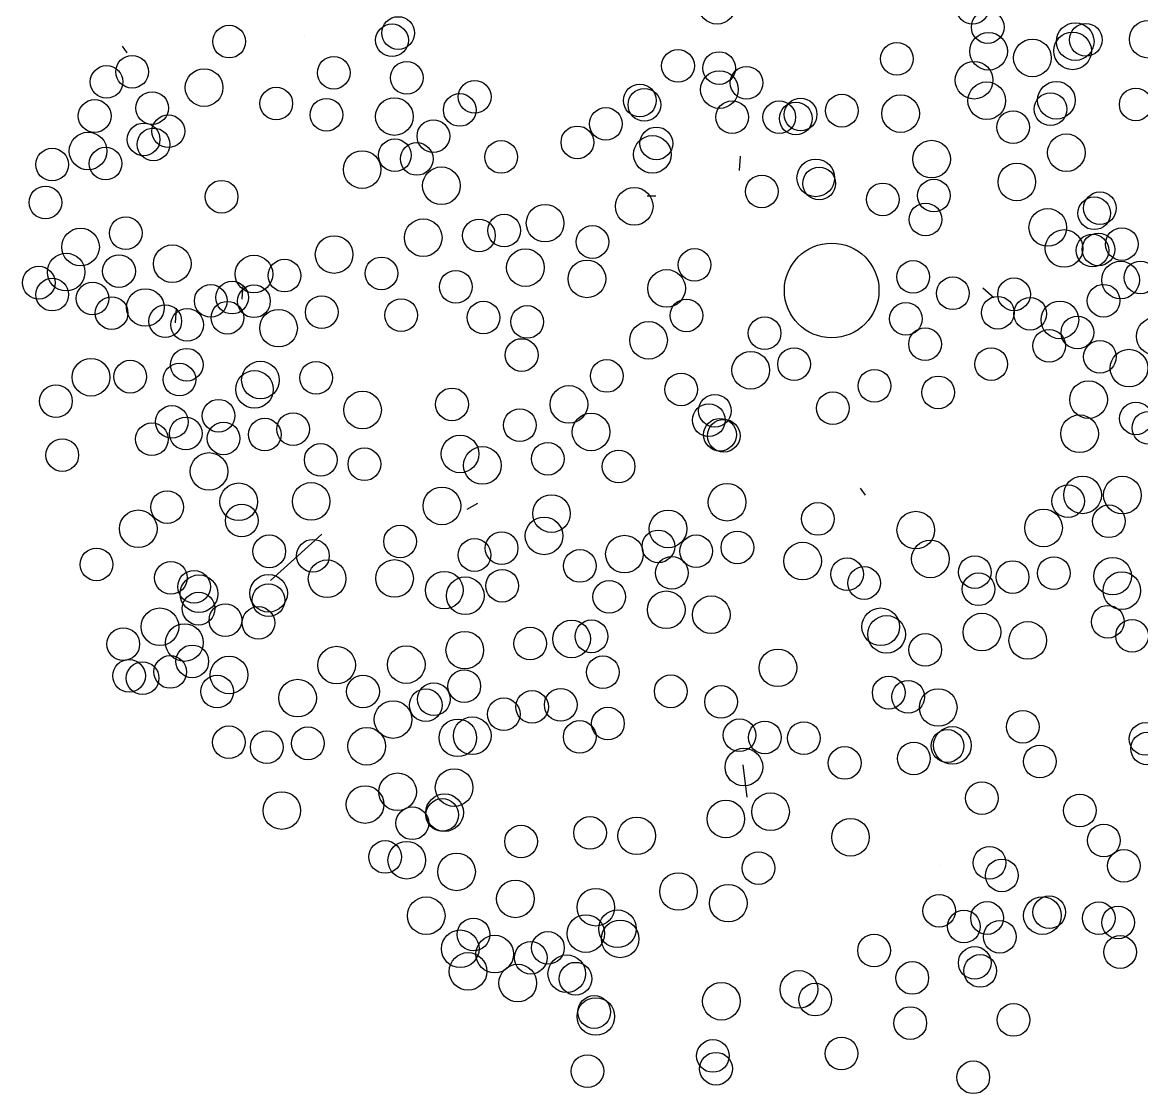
# Model space of a CAD drawing. Header units: millimetres. Extents: x 441061 to 442903, y 4515148 to 4515613.
# Drawn here: x 442315.9914 to 442316.2123, y 4515547.4732 to 4515547.6846 of the extents above; entities that cross this region are included whole.
import ezdxf

# ---------------------------------------------------------------- set-up
doc = ezdxf.new("R2010")
doc.units = ezdxf.units.MM
doc.linetypes.add('CONTINUA', pattern=[0])
doc.layers.add('01_piscinas', color=254, linetype='Continuous')

# ---------------------------------------------------------------- blocks, each defined once
blk = doc.blocks.new('A$C21391103')
at = {"layer": '01_piscinas'}
for p, q in [((161.8541, 96.3981), (161.8541, 96.3981)), ((161.5737, 96.3714), (161.5659, 96.3822)), ((162.5404, 96.1856), (162.542, 96.2085)), ((162.3946, 96.1458), (162.408, 96.1456)), ((161.755, 95.9826), (161.7566, 96.0055)), ((162.9243, 96.0004), (162.9417, 95.9855)), ((161.6497, 95.9454), (161.6512, 95.9683)), ((162.739, 95.6735), (162.7312, 95.6844)), ((162.1267, 95.6599), (162.1095, 95.6508)), ((161.8809, 95.6118), (161.8, 95.5383)), ((162.5454, 95.2477), (162.5519, 95.1963)), ((162.8582, 95.089), (162.8582, 95.089)), ((162.2049, 95.0124), (162.1995, 95.0095)), ((162.6527, 94.8694), (162.6473, 94.8666))]:
    blk.add_line(p, q, dxfattribs=at)
for centre, radius in [((162.5047, 96.4465), 0.0297), ((162.9083, 96.4426), 0.0258), ((162.0014, 96.4028), 0.0258), ((162.932, 96.4122), 0.0258), ((163.1854, 96.393), 0.0297), ((161.7345, 96.3892), 0.0258), ((161.9916, 96.3914), 0.0258), ((163.0661, 96.3746), 0.0297), ((163.0702, 96.3892), 0.0297), ((163.087, 96.392), 0.0258), ((162.7887, 96.3621), 0.0258), ((162.9334, 96.3739), 0.0297), ((163.0026, 96.3634), 0.0297), ((162.4431, 96.3509), 0.0258), ((162.508, 96.3475), 0.0258), ((161.541, 96.3256), 0.0258), ((161.5814, 96.3416), 0.0258), ((161.8996, 96.3401), 0.0258), ((162.0149, 96.332), 0.0258), ((162.9105, 96.3283), 0.0297), ((161.6949, 96.3166), 0.0297), ((162.5085, 96.3135), 0.0297), ((162.5514, 96.3242), 0.0258), ((161.8089, 96.2914), 0.0258), ((162.1221, 96.302), 0.0258), ((162.3828, 96.2962), 0.0258), ((162.39, 96.2895), 0.0258), ((162.9305, 96.2959), 0.0297), ((163.0404, 96.2966), 0.0297), ((163.1657, 96.2901), 0.0258), ((161.5222, 96.2718), 0.0258), ((161.6129, 96.2843), 0.0258), ((161.8881, 96.2738), 0.0258), ((161.9953, 96.2709), 0.0297), ((162.0985, 96.2813), 0.0258), ((162.6367, 96.2741), 0.0258), ((162.7017, 96.2802), 0.0258), ((162.7946, 96.2755), 0.0297), ((163.0311, 96.2826), 0.0258), ((162.3292, 96.2593), 0.0258), ((162.5286, 96.27), 0.0258), ((162.603, 96.2698), 0.0258), ((162.6291, 96.2678), 0.0258), ((162.9721, 96.2542), 0.0258), ((161.6385, 96.2477), 0.0258), ((162.0569, 96.24), 0.0258), ((161.5118, 96.2165), 0.0297), ((161.5995, 96.2349), 0.0258), ((161.615, 96.227), 0.0258), ((162.2842, 96.2302), 0.0258), ((162.4089, 96.2286), 0.0258), ((161.9961, 96.2098), 0.0258), ((162.0307, 96.204), 0.0258), ((162.1639, 96.2071), 0.0258), ((162.4026, 96.2112), 0.0297), ((162.8435, 96.2037), 0.0297), ((163.0562, 96.2139), 0.0297), ((161.4551, 96.1951), 0.0258), ((161.5394, 96.1967), 0.0258), ((161.9445, 96.1872), 0.0297), ((162.6606, 96.1741), 0.0297), ((162.978, 96.1677), 0.0297), ((162.0695, 96.1617), 0.0297), ((162.5753, 96.1527), 0.0258), ((162.666, 96.1653), 0.0258), ((161.4444, 96.1353), 0.0258), ((161.7226, 96.1444), 0.0258), ((162.374, 96.1292), 0.0297), ((162.7663, 96.1402), 0.0258), ((162.847, 96.1462), 0.0258), ((163.1002, 96.1182), 0.0258), ((163.1092, 96.1262), 0.0258), ((162.2333, 96.1026), 0.0297), ((162.8339, 96.1085), 0.0258), ((163.0269, 96.0959), 0.0297), ((161.5713, 96.0868), 0.0258), ((162.0409, 96.0797), 0.0297), ((162.1289, 96.0832), 0.0258), ((162.1686, 96.0909), 0.0258), ((161.4999, 96.065), 0.0297), ((162.308, 96.0729), 0.0258), ((163.0525, 96.0627), 0.0297), ((163.1069, 96.0612), 0.0258), ((163.1438, 96.0696), 0.0258), ((161.6447, 96.0386), 0.0297), ((161.9002, 96.0531), 0.0297), ((162.6857, 95.9964), 0.0747), ((162.6857, 95.9964), 0.0747), ((163.0973, 96.0594), 0.0258), ((161.4772, 96.0254), 0.0297), ((161.5606, 96.027), 0.0258), ((161.7737, 96.0223), 0.0297), ((162.2022, 96.0324), 0.0297), ((162.4693, 96.0367), 0.0258), ((161.4339, 96.0087), 0.0258), ((161.8219, 96.0198), 0.0258), ((161.9749, 96.0234), 0.0258), ((162.2993, 96.0147), 0.0297), ((162.8144, 96.0178), 0.0258), ((163.1418, 96.0129), 0.0297), ((163.1731, 96.017), 0.0258), ((161.4552, 95.9898), 0.0258), ((162.0924, 96.0022), 0.0258), ((162.4252, 95.9996), 0.0297), ((162.877, 95.9919), 0.0258), ((162.9736, 95.9903), 0.0258), ((161.5189, 95.9837), 0.0258), ((161.6022, 95.9695), 0.0297), ((161.7054, 95.9799), 0.0258), ((161.7391, 95.9851), 0.0258), ((161.7737, 95.9793), 0.0258), ((163.115, 95.9802), 0.0258), ((161.549, 95.9607), 0.0258), ((161.8806, 95.9622), 0.0258), ((162.0061, 95.9574), 0.0258), ((162.4564, 95.957), 0.0258), ((162.948, 95.9613), 0.0258), ((162.999, 95.9596), 0.0258), ((163.046, 95.9499), 0.0297), ((161.6337, 95.9479), 0.0258), ((161.6683, 95.9421), 0.0258), ((161.7318, 95.9534), 0.0258), ((161.8125, 95.9369), 0.0297), ((162.136, 95.9536), 0.0258), ((162.205, 95.9467), 0.0258), ((162.8029, 95.9516), 0.0258), ((162.3966, 95.9177), 0.0297), ((162.5799, 95.9289), 0.0258), ((163.0736, 95.9301), 0.0258), ((163.1965, 95.924), 0.0297), ((162.8331, 95.9116), 0.0258), ((163.0291, 95.909), 0.0258), ((162.1963, 95.8945), 0.0258), ((163.1092, 95.8916), 0.0258), ((161.6676, 95.8792), 0.0258), ((162.5579, 95.8704), 0.0297), ((162.6263, 95.8801), 0.0258), ((162.9375, 95.8802), 0.0258), ((163.1551, 95.8738), 0.0297), ((161.5164, 95.8594), 0.0297), ((161.5784, 95.8603), 0.0258), ((161.656, 95.8557), 0.0258), ((161.7839, 95.855), 0.0297), ((161.8719, 95.8585), 0.0258), ((162.3306, 95.8614), 0.0258), ((161.7745, 95.8403), 0.0297), ((162.4481, 95.8402), 0.0258), ((162.7533, 95.8459), 0.0258), ((162.8539, 95.8355), 0.0258), ((161.4611, 95.8217), 0.0258), ((162.0863, 95.8166), 0.0258), ((162.271, 95.8165), 0.0297), ((163.0913, 95.8241), 0.0297), ((161.7178, 95.7987), 0.0258), ((161.9451, 95.8077), 0.0297), ((162.5014, 95.8065), 0.0258), ((162.6876, 95.8105), 0.0258), ((161.644, 95.7889), 0.0258), ((161.8354, 95.7775), 0.0258), ((162.1934, 95.7837), 0.0258), ((162.4917, 95.7916), 0.0258), ((163.166, 95.7944), 0.0258), ((163.1858, 95.7796), 0.0258), ((161.6125, 95.7615), 0.0258), ((161.666, 95.7706), 0.0258), ((161.7257, 95.7628), 0.0258), ((161.7907, 95.7689), 0.0258), ((162.3058, 95.773), 0.0297), ((162.5094, 95.7687), 0.0258), ((162.5153, 95.7671), 0.0258), ((163.0771, 95.7702), 0.0297), ((162.099, 95.7383), 0.0297), ((161.4711, 95.7365), 0.0258), ((161.879, 95.7289), 0.0258), ((162.1343, 95.7202), 0.0297), ((162.2375, 95.7307), 0.0258), ((161.7027, 95.7107), 0.0297), ((161.948, 95.722), 0.0258), ((162.3494, 95.7185), 0.0258), ((163.0818, 95.6737), 0.0297), ((163.1447, 95.6734), 0.0297), ((161.6367, 95.6544), 0.0258), ((161.7496, 95.6628), 0.0297), ((161.864, 95.6634), 0.0297), ((162.0704, 95.6563), 0.0297), ((162.5206, 95.6621), 0.0297), ((163.0589, 95.6638), 0.0258), ((162.2434, 95.6442), 0.0297), ((162.664, 95.6357), 0.0258), ((161.5911, 95.6202), 0.0297), ((161.7543, 95.6332), 0.0258), ((162.4274, 95.62), 0.0297), ((162.8185, 95.6181), 0.0297), ((163.0202, 95.6215), 0.0297), ((163.1234, 95.632), 0.0258), ((162.2316, 95.609), 0.0297), ((161.7979, 95.5846), 0.0258), ((162.0043, 95.6), 0.0258), ((162.1647, 95.5896), 0.0258), ((162.3586, 95.5802), 0.0297), ((162.4121, 95.5924), 0.0258), ((162.4718, 95.5847), 0.0258), ((162.5368, 95.5908), 0.0258), ((161.8668, 95.5777), 0.0258), ((162.1219, 95.5788), 0.0258), ((162.6399, 95.5692), 0.0297), ((162.8415, 95.5726), 0.0297), ((161.5251, 95.5639), 0.0258), ((162.2882, 95.5615), 0.0258), ((162.4333, 95.5506), 0.0258), ((162.71, 95.5484), 0.0258), ((162.9117, 95.5518), 0.0258), ((163.0364, 95.5502), 0.0258), ((163.1293, 95.5454), 0.0297), ((161.6426, 95.5427), 0.0258), ((161.8892, 95.5413), 0.0297), ((161.9956, 95.5418), 0.0297), ((162.1655, 95.5303), 0.0258), ((162.7369, 95.5346), 0.0258), ((162.9714, 95.544), 0.0258), ((161.6791, 95.5286), 0.0258), ((161.6869, 95.5177), 0.0297), ((161.7968, 95.5183), 0.0297), ((162.0742, 95.5233), 0.0297), ((162.1073, 95.5145), 0.0297), ((162.3346, 95.5128), 0.0258), ((162.9176, 95.5247), 0.0258), ((163.1438, 95.5225), 0.0297), ((161.7966, 95.5075), 0.0258), ((162.4246, 95.4923), 0.0297), ((161.6862, 95.4941), 0.0258), ((162.4957, 95.4846), 0.0297), ((161.6253, 95.4655), 0.0297), ((161.7285, 95.476), 0.0258), ((161.7807, 95.4716), 0.0258), ((162.7631, 95.4655), 0.0297), ((162.923, 95.4572), 0.0297), ((163.1216, 95.4735), 0.0258), ((161.6639, 95.4406), 0.0297), ((162.2752, 95.4463), 0.0297), ((162.3065, 95.4504), 0.0258), ((162.7724, 95.4535), 0.0297), ((162.9953, 95.444), 0.0297), ((163.1599, 95.4512), 0.0258), ((161.5674, 95.4381), 0.0258), ((162.1065, 95.4286), 0.0297), ((162.2097, 95.4391), 0.0258), ((162.8335, 95.429), 0.0258), ((161.6763, 95.4109), 0.0258), ((161.9042, 95.405), 0.0297), ((162.0141, 95.4057), 0.0297), ((161.6415, 95.3942), 0.0258), ((161.7344, 95.3894), 0.0297), ((162.3244, 95.3937), 0.0258), ((162.6009, 95.4007), 0.0297), ((161.5765, 95.3881), 0.0258), ((161.5979, 95.3843), 0.0258), ((162.1057, 95.3718), 0.0258), ((161.7155, 95.3632), 0.0258), ((161.8426, 95.3529), 0.0297), ((161.9458, 95.3633), 0.0258), ((162.4316, 95.3636), 0.0258), ((162.7757, 95.3615), 0.0258), ((162.8064, 95.3549), 0.0258), ((162.0449, 95.3417), 0.0258), ((162.0577, 95.3512), 0.0258), ((162.2127, 95.339), 0.0258), ((162.2579, 95.3422), 0.0258), ((162.511, 95.3469), 0.0258), ((162.8539, 95.3381), 0.0297), ((161.9932, 95.3191), 0.0297), ((162.168, 95.3274), 0.0258), ((162.3325, 95.3127), 0.0258), ((162.9874, 95.3077), 0.0258), ((161.7341, 95.2832), 0.0258), ((162.0955, 95.2902), 0.0297), ((162.1183, 95.2935), 0.0297), ((162.2879, 95.2916), 0.0258), ((162.5403, 95.2943), 0.0258), ((162.5801, 95.2908), 0.0258), ((162.6417, 95.2896), 0.0258), ((163.1812, 95.2884), 0.0258), ((161.7938, 95.2754), 0.0258), ((161.8588, 95.2815), 0.0258), ((161.9517, 95.2768), 0.0297), ((162.8685, 95.2773), 0.0258), ((162.8762, 95.2782), 0.0297), ((163.1838, 95.2732), 0.0258), ((162.5472, 95.2441), 0.0297), ((162.7062, 95.2505), 0.0258), ((162.8154, 95.2575), 0.0258), ((163.0144, 95.2529), 0.0258), ((162.0897, 95.2116), 0.0297), ((162.0005, 95.205), 0.0297), ((162.9229, 95.1949), 0.0258), ((161.8177, 95.1754), 0.0297), ((161.949, 95.1849), 0.0297), ((162.5892, 95.1735), 0.0297), ((162.0747, 95.1721), 0.0297), ((162.0709, 95.1685), 0.0258), ((162.5186, 95.1621), 0.0297), ((163.0774, 95.1754), 0.0258), ((162.0237, 95.1553), 0.0258), ((162.1953, 95.1264), 0.0258), ((162.3042, 95.1401), 0.0258), ((162.3779, 95.1355), 0.0297), ((162.7154, 95.1332), 0.0297), ((163.1154, 95.1282), 0.0258), ((161.9808, 95.1021), 0.0258), ((162.0149, 95.097), 0.0297), ((162.9349, 95.0929), 0.0258), ((163.1471, 95.088), 0.0258), ((162.0935, 95.0786), 0.0297), ((162.5702, 95.0846), 0.0258), ((162.9543, 95.0731), 0.0258), ((162.1863, 95.036), 0.0297), ((162.4439, 95.0476), 0.0297), ((162.3134, 95.0228), 0.0297), ((162.5225, 95.0292), 0.0297), ((162.0456, 95.0094), 0.0297), ((162.8555, 95.0172), 0.0258), ((162.931, 95.0058), 0.0258), ((163.0184, 95.0096), 0.0297), ((163.0292, 95.0149), 0.0258), ((163.1073, 95.0054), 0.0258), ((162.2976, 94.9812), 0.0297), ((162.3476, 94.9888), 0.0297), ((162.8945, 94.9923), 0.0258), ((163.1379, 94.9988), 0.0258), ((162.1203, 94.9798), 0.0258), ((162.3518, 94.9728), 0.0297), ((162.9511, 94.9762), 0.0258), ((162.0994, 94.9572), 0.0297), ((162.1537, 94.9488), 0.0297), ((162.2378, 94.9586), 0.0258), ((162.7526, 94.9544), 0.0258), ((163.141, 94.9521), 0.0258), ((162.2106, 94.943), 0.0258), ((162.9115, 94.9349), 0.0258), ((162.1116, 94.9215), 0.0297), ((162.2675, 94.9179), 0.0297), ((162.9201, 94.9222), 0.0258), ((162.1901, 94.9031), 0.0297), ((162.2814, 94.91), 0.0258), ((162.6341, 94.8931), 0.0297), ((162.813, 94.9111), 0.0258), ((162.5116, 94.8743), 0.0297), ((162.6597, 94.8769), 0.0258), ((162.3134, 94.8503), 0.0297), ((162.3108, 94.8574), 0.0258), ((162.9728, 94.8448), 0.0258), ((162.8098, 94.84), 0.0258), ((162.4982, 94.788), 0.0258), ((162.7013, 94.7919), 0.0258), ((162.3001, 94.764), 0.0258), ((162.5031, 94.7679), 0.0258), ((162.9093, 94.7543), 0.0258)]:
    blk.add_circle(centre, radius, dxfattribs=at)

msp = doc.modelspace()

# ---------------------------------------------------------------- block references
at = {"layer": '01_piscinas', "color": 6, "linetype": 'CONTINUA', "xscale": 0.125, "yscale": 0.125, "zscale": 0.125}
msp.add_blockref('A$C21391103', (442295.8154, 4515535.63213), dxfattribs=at)

doc.saveas('drawing.dxf')
